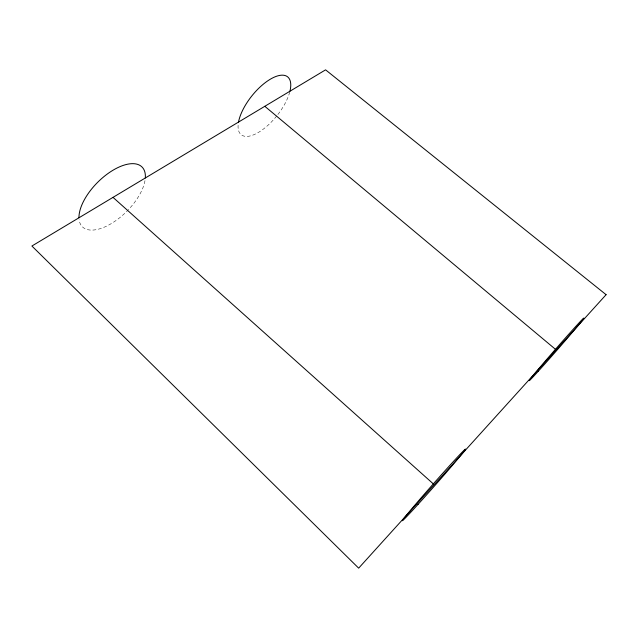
<?xml version="1.0" encoding="UTF-8"?>
<svg xmlns="http://www.w3.org/2000/svg" width="638" height="638" viewBox="0 0 638 638"><rect width="100%" height="100%" fill="white"/><g stroke="black" fill="none" stroke-linecap="round" stroke-linejoin="round"><path stroke-width="0.48" stroke-dasharray="3.19 2.39" d="M289.724 92.095A37.1 15.982 -51.3 0 1 277.307 115.247M276.717 115.98A37.1 15.982 -51.3 0 1 249.618 136.061A37.1 15.982 -51.3 0 1 238.213 124.011M144.986 180.666A42.244 20.568 -45 0 1 111.124 223.683A42.244 20.568 -45 0 1 79.112 219.695"/><path stroke-width="0.96" d="M264.818 106.307L556.161 349.887M113.014 197.365L433.457 484.011M238.508 122.089A37.1 15.982 -51.3 0 1 270.081 79.351A37.1 15.982 -51.3 0 1 289.947 91.234M78.976 217.781A42.244 20.568 -45 0 1 112.918 170.274A42.244 20.568 -45 0 1 145.328 177.978M606.1 294.684L358.668 568.155L31.9 246.021L325.587 69.845L606.1 294.684M418.105 504.307A47.683 1.132 -48.6 0 0 465.517 449.104A47.683 1.132 -48.6 0 0 418.321 501.093A47.683 1.132 -48.6 0 0 418.105 504.307M538.201 371.34A41.486 0.861 -48.9 0 0 583.012 319.375A41.486 0.861 -48.9 0 0 547.508 358.476A41.486 0.861 -48.9 0 0 538.201 371.34"/></g></svg>
